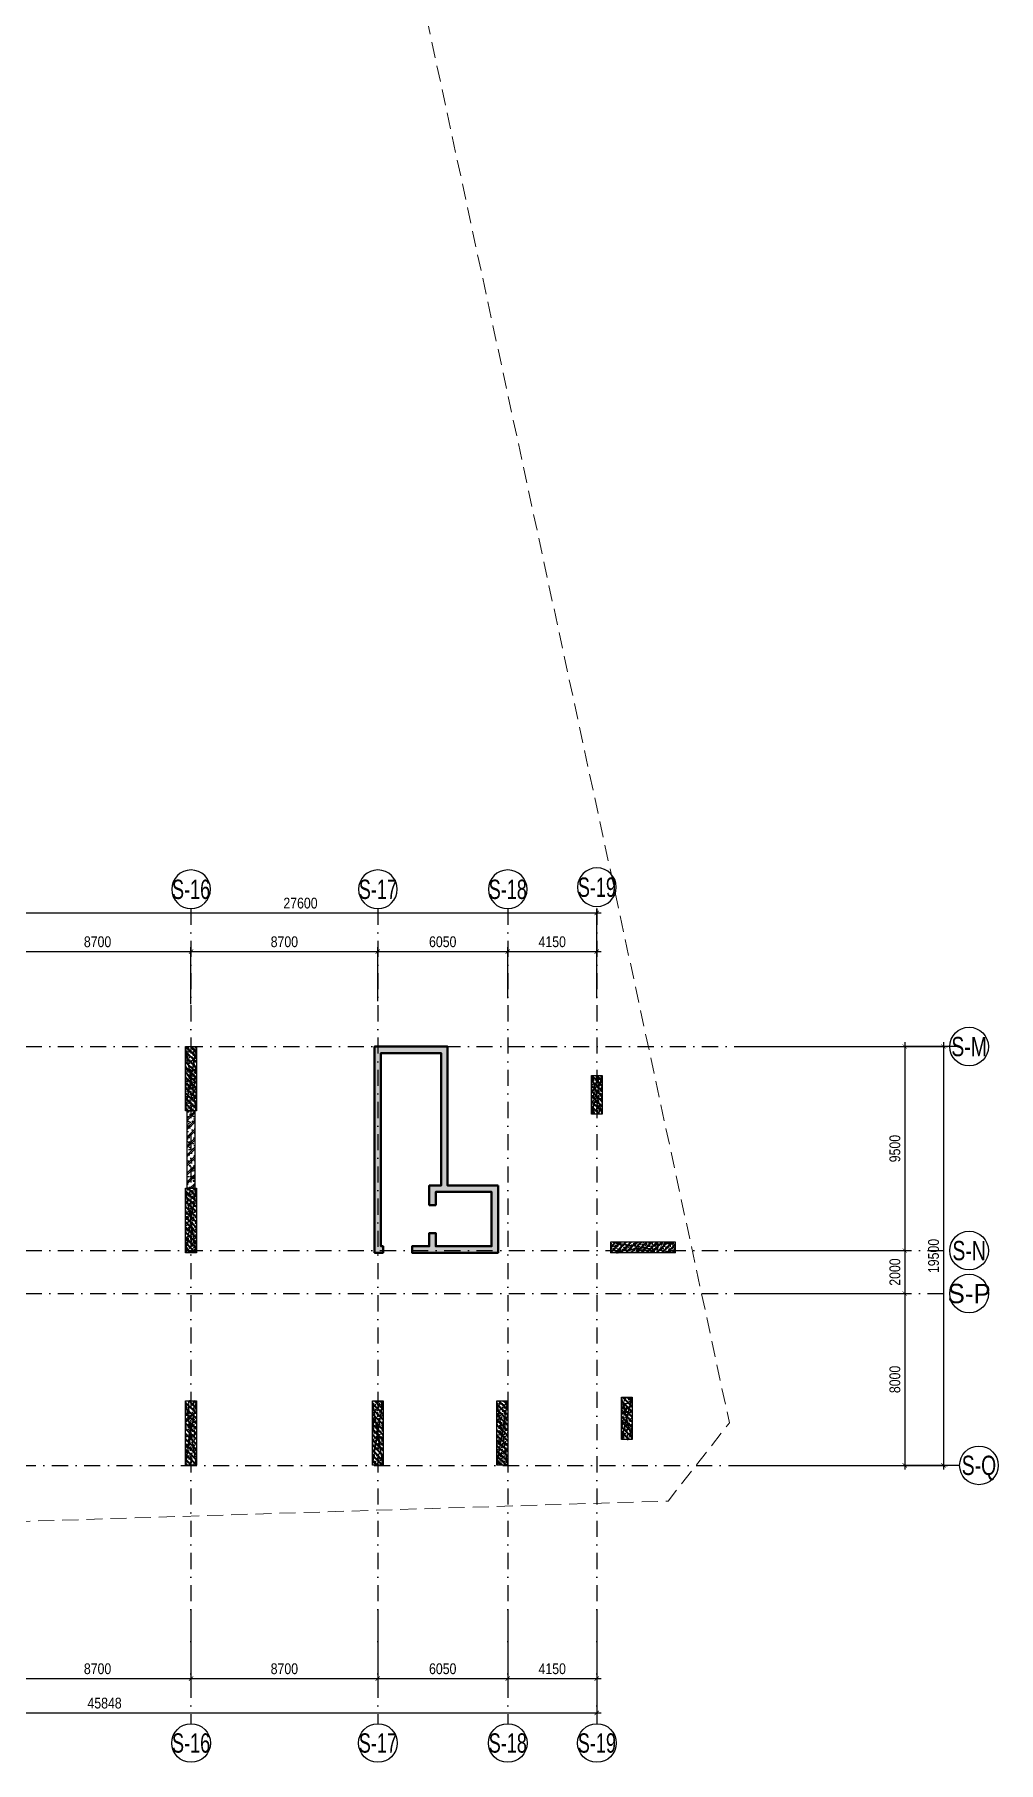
# Model space of a CAD drawing. Header units: millimetres. Extents: x -185400 to 961535, y -14070 to 330824.
# Drawn here: x -32508 to 12385, y -6264 to 74193 of the extents above; entities that cross this region are included whole.
import ezdxf
from ezdxf.enums import TextEntityAlignment as Align

# ---------------------------------------------------------------- set-up
doc = ezdxf.new("R2010")
doc.units = ezdxf.units.MM
doc.header["$LTSCALE"] = 300
doc.header["$MEASUREMENT"] = 0
doc.set_wipeout_variables(frame=1)
doc.linetypes.add('DASHDOT', pattern=[1, 0.5, -0.25, 0, -0.25])
doc.linetypes.add('HIDDEN', pattern=[0.375, 0.25, -0.125])
for name, color, linetype in [('AUDIT_I_220805193045-1', 50, 'Continuous'), ('AUDIT_I_220807103235-17', 50, 'Continuous'), ('KC2-COLUMN', 2, 'Continuous'), ('KC2-HATCH', 252, 'Continuous'), ('KT-Dim', 8, 'Continuous'), ('KT-Kich thuoc', 9, 'Continuous'), ('KT-Luoi truc South Tower', 8, 'DASHDOT'), ('ST_MBDV Cot vach 220805$0$AUDIT_I_220805193045-5', 6, 'Continuous'), ('ST_MBDV Cot vach 220805$0$IDEA - dim', 251, 'Continuous'), ('TNG', 50, 'Continuous')]:
    doc.layers.add(name, color=color, linetype=linetype)
doc.layers.add('KT-Chi gioi XD', color=7, linetype='HIDDEN', true_color=0x0066cc)
doc.layers.add('ST_MBDV Cot vach 220805$0$KT-Net cot vach', color=6, linetype='Continuous', lineweight=50)
doc.styles.add('Arial Narrow', font='ARIALN.TTF')
doc.styles.add('HBA-Text', font='GOTHIC.TTF')
doc.dimstyles.new('ccu12-200', dxfattribs={"dimscale": 200, "dimtxt": 2.5, "dimasz": 1, "dimexe": 1, "dimexo": 2, "dimgap": 1, "dimtad": 1, "dimdec": 0, "dimdsep": 46, "dimtxsty": 'Arial Narrow', "dimblk": 'ARCHTICK', "dimcen": -1, "dimdle": 1, "dimclrd": 256, "dimclre": 256, "dimclrt": 3, "dimadec": 0, "dimazin": 2, "dimtfac": 0.1, "dimtdec": 0, "dimtmove": 0, "dimatfit": 1, "dimldrblk": 'ARCHTICK', "dimfxl": 1, "dimtvp": 0.833333, "dimtolj": 1, "dimtzin": 12, "dimarcsym": 0})

# ---------------------------------------------------------------- blocks, each defined once
blk = doc.blocks.new('_ARCHTICK')
at = {"color": 0, "linetype": 'ByBlock', "const_width": 0.15}
blk.add_lwpolyline([(-0.5, -0.5), (0.5, 0.5)], dxfattribs=at)
blk = doc.blocks.new('*D98')
at = {"layer": 'Defpoints', "color": 0, "transparency": 16777216}
for p in [(-52171, 1204), (-6323, 1204), (-6323, -3959)]:
    blk.add_point(p, dxfattribs=at)
at = {"layer": 'KT-Kich thuoc', "lineweight": -2, "transparency": 16777216}
for p, q in [((-52171, 804), (-52171, -4159)), ((-6323, 804), (-6323, -4159)), ((-52371, -3959), (-6123, -3959))]:
    blk.add_line(p, q, dxfattribs=at)
at = {"layer": 'KT-Kich thuoc', "lineweight": -2, "transparency": 16777216, "xscale": 200, "yscale": 200, "zscale": 200, "rotation": 180}
blk.add_blockref('_ARCHTICK', (-52171, -3959), dxfattribs=at)
at = {"layer": 'KT-Kich thuoc', "lineweight": -2, "transparency": 16777216, "xscale": 200, "yscale": 200, "zscale": 200}
blk.add_blockref('_ARCHTICK', (-6323, -3959), dxfattribs=at)
at = {"layer": 'KT-Kich thuoc', "color": 3, "transparency": 16777216, "insert": (-29247, -3504), "char_height": 500, "attachment_point": 5, "style": 'Arial Narrow'}
blk.add_mtext('\\A1;45848', dxfattribs=at)
blk = doc.blocks.new('*D99')
at = {"layer": 'Defpoints', "color": 0, "transparency": 16777216}
for p in [(-265, 27070), (-265, 7570), (9819, 7570)]:
    blk.add_point(p, dxfattribs=at)
at = {"layer": 'KT-Kich thuoc', "lineweight": -2, "transparency": 16777216}
for p, q in [((135, 27070), (10019, 27070)), ((9819, 27270), (9819, 7370)), ((135, 7570), (10019, 7570))]:
    blk.add_line(p, q, dxfattribs=at)
at = {"layer": 'KT-Kich thuoc', "lineweight": -2, "transparency": 16777216, "xscale": 200, "yscale": 200, "zscale": 200}
for p, rotation in [((9819, 27070), 90), ((9819, 7570), 270)]:
    blk.add_blockref('_ARCHTICK', p, dxfattribs=dict(at, rotation=rotation))
at = {"layer": 'KT-Kich thuoc', "color": 3, "transparency": 16777216, "insert": (9363, 17320), "char_height": 500, "attachment_point": 5, "rotation": 90, "style": 'Arial Narrow'}
blk.add_mtext('\\A1;19500', dxfattribs=at)
blk = doc.blocks.new('*D123')
at = {"layer": 'Defpoints', "color": 0, "transparency": 16777216}
for p in [(-25223, 31492), (-33923, 28684, 0), (-25223, 28649, 0)]:
    blk.add_point(p, dxfattribs=at)
at = {"layer": 'KT-Kich thuoc', "lineweight": -2, "transparency": 16777216}
for p, q in [((-34123, 31492), (-25023, 31492)), ((-33923, 29084), (-33923, 31692)), ((-25223, 29049), (-25223, 31692))]:
    blk.add_line(p, q, dxfattribs=at)
at = {"layer": 'KT-Kich thuoc', "lineweight": -2, "transparency": 16777216, "xscale": 200, "yscale": 200, "zscale": 200, "rotation": 180}
blk.add_blockref('_ARCHTICK', (-33923, 31492), dxfattribs=at)
at = {"layer": 'KT-Kich thuoc', "lineweight": -2, "transparency": 16777216, "xscale": 200, "yscale": 200, "zscale": 200}
blk.add_blockref('_ARCHTICK', (-25223, 31492), dxfattribs=at)
at = {"layer": 'KT-Kich thuoc', "color": 3, "transparency": 16777216, "insert": (-29573, 31947), "char_height": 500, "attachment_point": 5, "style": 'Arial Narrow'}
blk.add_mtext('\\A1;8700', dxfattribs=at)
blk = doc.blocks.new('*D124')
at = {"layer": 'Defpoints', "color": 0, "transparency": 16777216}
for p in [(-16523, 31492), (-25223, 28649, 0), (-16523, 28791, 0)]:
    blk.add_point(p, dxfattribs=at)
at = {"layer": 'KT-Kich thuoc', "lineweight": -2, "transparency": 16777216}
for p, q in [((-25423, 31492), (-16323, 31492)), ((-25223, 29049), (-25223, 31692)), ((-16523, 29191), (-16523, 31692))]:
    blk.add_line(p, q, dxfattribs=at)
at = {"layer": 'KT-Kich thuoc', "lineweight": -2, "transparency": 16777216, "xscale": 200, "yscale": 200, "zscale": 200, "rotation": 180}
blk.add_blockref('_ARCHTICK', (-25223, 31492), dxfattribs=at)
at = {"layer": 'KT-Kich thuoc', "lineweight": -2, "transparency": 16777216, "xscale": 200, "yscale": 200, "zscale": 200}
blk.add_blockref('_ARCHTICK', (-16523, 31492), dxfattribs=at)
at = {"layer": 'KT-Kich thuoc', "color": 3, "transparency": 16777216, "insert": (-20873, 31947), "char_height": 500, "attachment_point": 5, "style": 'Arial Narrow'}
blk.add_mtext('\\A1;8700', dxfattribs=at)
blk = doc.blocks.new('*D125')
at = {"layer": 'Defpoints', "color": 0, "transparency": 16777216}
for p in [(-10473, 31492), (-16523, 28791), (-10473, 28921, 0)]:
    blk.add_point(p, dxfattribs=at)
at = {"layer": 'KT-Kich thuoc', "lineweight": -2, "transparency": 16777216}
for p, q in [((-16723, 31492), (-10273, 31492)), ((-16523, 29191), (-16523, 31692)), ((-10473, 29321), (-10473, 31692))]:
    blk.add_line(p, q, dxfattribs=at)
at = {"layer": 'KT-Kich thuoc', "lineweight": -2, "transparency": 16777216, "xscale": 200, "yscale": 200, "zscale": 200, "rotation": 180}
blk.add_blockref('_ARCHTICK', (-16523, 31492), dxfattribs=at)
at = {"layer": 'KT-Kich thuoc', "lineweight": -2, "transparency": 16777216, "xscale": 200, "yscale": 200, "zscale": 200}
blk.add_blockref('_ARCHTICK', (-10473, 31492), dxfattribs=at)
at = {"layer": 'KT-Kich thuoc', "color": 3, "transparency": 16777216, "insert": (-13498, 31947), "char_height": 500, "attachment_point": 5, "style": 'Arial Narrow'}
blk.add_mtext('\\A1;6050', dxfattribs=at)
blk = doc.blocks.new('*D126')
at = {"layer": 'Defpoints', "color": 0, "transparency": 16777216}
for p in [(-6323, 31492), (-6323, 29040), (-10473, 28921, 0)]:
    blk.add_point(p, dxfattribs=at)
at = {"layer": 'KT-Kich thuoc', "lineweight": -2, "transparency": 16777216}
for p, q in [((-10673, 31492), (-6123, 31492)), ((-10473, 29321), (-10473, 31692)), ((-6323, 29440), (-6323, 31692))]:
    blk.add_line(p, q, dxfattribs=at)
at = {"layer": 'KT-Kich thuoc', "lineweight": -2, "transparency": 16777216, "xscale": 200, "yscale": 200, "zscale": 200, "rotation": 180}
blk.add_blockref('_ARCHTICK', (-10473, 31492), dxfattribs=at)
at = {"layer": 'KT-Kich thuoc', "lineweight": -2, "transparency": 16777216, "xscale": 200, "yscale": 200, "zscale": 200}
blk.add_blockref('_ARCHTICK', (-6323, 31492), dxfattribs=at)
at = {"layer": 'KT-Kich thuoc', "color": 3, "transparency": 16777216, "insert": (-8398, 31947), "char_height": 500, "attachment_point": 5, "style": 'Arial Narrow'}
blk.add_mtext('\\A1;4150', dxfattribs=at)
blk = doc.blocks.new('*D127')
at = {"layer": 'Defpoints', "color": 0, "transparency": 16777216}
for p in [(-6323, 33292), (-33923, 28921), (-6323, 28921)]:
    blk.add_point(p, dxfattribs=at)
at = {"layer": 'KT-Kich thuoc', "lineweight": -2, "transparency": 16777216}
for p, q in [((-34123, 33292), (-6123, 33292)), ((-33923, 29321), (-33923, 33492)), ((-6323, 29321), (-6323, 33492))]:
    blk.add_line(p, q, dxfattribs=at)
at = {"layer": 'KT-Kich thuoc', "lineweight": -2, "transparency": 16777216, "xscale": 200, "yscale": 200, "zscale": 200, "rotation": 180}
blk.add_blockref('_ARCHTICK', (-33923, 33292), dxfattribs=at)
at = {"layer": 'KT-Kich thuoc', "lineweight": -2, "transparency": 16777216, "xscale": 200, "yscale": 200, "zscale": 200}
blk.add_blockref('_ARCHTICK', (-6323, 33292), dxfattribs=at)
at = {"layer": 'KT-Kich thuoc', "color": 3, "transparency": 16777216, "insert": (-20123, 33747), "char_height": 500, "attachment_point": 5, "style": 'Arial Narrow'}
blk.add_mtext('\\A1;27600', dxfattribs=at)
blk = doc.blocks.new('*D130')
at = {"layer": 'Defpoints', "color": 0, "transparency": 16777216}
for p in [(-33923, 1204), (-25223, 1204), (-25223, -2359)]:
    blk.add_point(p, dxfattribs=at)
at = {"layer": 'KT-Kich thuoc', "lineweight": -2, "transparency": 16777216}
for p, q in [((-33923, 804), (-33923, -2559)), ((-25223, 804), (-25223, -2559)), ((-34123, -2359), (-25023, -2359))]:
    blk.add_line(p, q, dxfattribs=at)
at = {"layer": 'KT-Kich thuoc', "lineweight": -2, "transparency": 16777216, "xscale": 200, "yscale": 200, "zscale": 200, "rotation": 180}
blk.add_blockref('_ARCHTICK', (-33923, -2359), dxfattribs=at)
at = {"layer": 'KT-Kich thuoc', "lineweight": -2, "transparency": 16777216, "xscale": 200, "yscale": 200, "zscale": 200}
blk.add_blockref('_ARCHTICK', (-25223, -2359), dxfattribs=at)
at = {"layer": 'KT-Kich thuoc', "color": 3, "transparency": 16777216, "insert": (-29573, -1904), "char_height": 500, "attachment_point": 5, "style": 'Arial Narrow'}
blk.add_mtext('\\A1;8700', dxfattribs=at)
blk = doc.blocks.new('*D131')
at = {"layer": 'Defpoints', "color": 0, "transparency": 16777216}
for p in [(-25223, 1204), (-16523, 1204), (-16523, -2359)]:
    blk.add_point(p, dxfattribs=at)
at = {"layer": 'KT-Kich thuoc', "lineweight": -2, "transparency": 16777216}
for p, q in [((-25223, 804), (-25223, -2559)), ((-16523, 804), (-16523, -2559)), ((-25423, -2359), (-16323, -2359))]:
    blk.add_line(p, q, dxfattribs=at)
at = {"layer": 'KT-Kich thuoc', "lineweight": -2, "transparency": 16777216, "xscale": 200, "yscale": 200, "zscale": 200, "rotation": 180}
blk.add_blockref('_ARCHTICK', (-25223, -2359), dxfattribs=at)
at = {"layer": 'KT-Kich thuoc', "lineweight": -2, "transparency": 16777216, "xscale": 200, "yscale": 200, "zscale": 200}
blk.add_blockref('_ARCHTICK', (-16523, -2359), dxfattribs=at)
at = {"layer": 'KT-Kich thuoc', "color": 3, "transparency": 16777216, "insert": (-20873, -1904), "char_height": 500, "attachment_point": 5, "style": 'Arial Narrow'}
blk.add_mtext('\\A1;8700', dxfattribs=at)
blk = doc.blocks.new('*D132')
at = {"layer": 'Defpoints', "color": 0, "transparency": 16777216}
for p in [(-16523, 1204), (-10473, 1204), (-10473, -2359)]:
    blk.add_point(p, dxfattribs=at)
at = {"layer": 'KT-Kich thuoc', "lineweight": -2, "transparency": 16777216}
for p, q in [((-16523, 804), (-16523, -2559)), ((-10473, 804), (-10473, -2559)), ((-16723, -2359), (-10273, -2359))]:
    blk.add_line(p, q, dxfattribs=at)
at = {"layer": 'KT-Kich thuoc', "lineweight": -2, "transparency": 16777216, "xscale": 200, "yscale": 200, "zscale": 200, "rotation": 180}
blk.add_blockref('_ARCHTICK', (-16523, -2359), dxfattribs=at)
at = {"layer": 'KT-Kich thuoc', "lineweight": -2, "transparency": 16777216, "xscale": 200, "yscale": 200, "zscale": 200}
blk.add_blockref('_ARCHTICK', (-10473, -2359), dxfattribs=at)
at = {"layer": 'KT-Kich thuoc', "color": 3, "transparency": 16777216, "insert": (-13498, -1904), "char_height": 500, "attachment_point": 5, "style": 'Arial Narrow'}
blk.add_mtext('\\A1;6050', dxfattribs=at)
blk = doc.blocks.new('*D133')
at = {"layer": 'Defpoints', "color": 0, "transparency": 16777216}
for p in [(-10473, 1204), (-6323, 1204), (-6323, -2359)]:
    blk.add_point(p, dxfattribs=at)
at = {"layer": 'KT-Kich thuoc', "lineweight": -2, "transparency": 16777216}
for p, q in [((-10473, 804), (-10473, -2559)), ((-6323, 804), (-6323, -2559)), ((-10673, -2359), (-6123, -2359))]:
    blk.add_line(p, q, dxfattribs=at)
at = {"layer": 'KT-Kich thuoc', "lineweight": -2, "transparency": 16777216, "xscale": 200, "yscale": 200, "zscale": 200, "rotation": 180}
blk.add_blockref('_ARCHTICK', (-10473, -2359), dxfattribs=at)
at = {"layer": 'KT-Kich thuoc', "lineweight": -2, "transparency": 16777216, "xscale": 200, "yscale": 200, "zscale": 200}
blk.add_blockref('_ARCHTICK', (-6323, -2359), dxfattribs=at)
at = {"layer": 'KT-Kich thuoc', "color": 3, "transparency": 16777216, "insert": (-8398, -1904), "char_height": 500, "attachment_point": 5, "style": 'Arial Narrow'}
blk.add_mtext('\\A1;4150', dxfattribs=at)
blk = doc.blocks.new('*D107')
at = {"layer": 'Defpoints', "color": 0, "transparency": 16777216}
for p in [(-265, 15570), (-265, 7570), (8019, 7570)]:
    blk.add_point(p, dxfattribs=at)
at = {"layer": 'KT-Kich thuoc', "lineweight": -2, "transparency": 16777216}
for p, q in [((135, 15570), (8219, 15570)), ((8019, 15770), (8019, 7370)), ((135, 7570), (8219, 7570))]:
    blk.add_line(p, q, dxfattribs=at)
at = {"layer": 'KT-Kich thuoc', "lineweight": -2, "transparency": 16777216, "xscale": 200, "yscale": 200, "zscale": 200}
for p, rotation in [((8019, 15570), 90), ((8019, 7570), 270)]:
    blk.add_blockref('_ARCHTICK', p, dxfattribs=dict(at, rotation=rotation))
at = {"layer": 'KT-Kich thuoc', "color": 3, "transparency": 16777216, "insert": (7563, 11570), "char_height": 500, "attachment_point": 5, "rotation": 90, "style": 'Arial Narrow'}
blk.add_mtext('\\A1;8000', dxfattribs=at)
blk = doc.blocks.new('GRID-SYM-flat-83')
at = {"layer": 'AUDIT_I_220805193045-1'}
blk.add_ellipse((0, 0, 0), major_axis=(-900, 5), ratio=1, dxfattribs=at)
at = {"layer": 'AUDIT_I_220805193045-1', "style": 'HBA-Text'}
blk.add_attdef('GRID', text='', height=900, rotation=359.63025, dxfattribs=at).set_placement((0, 0, 0), align=Align.MIDDLE_CENTER)
blk = doc.blocks.new('GRID-SYM-flat-84')
at = {"layer": 'AUDIT_I_220805193045-1'}
blk.add_ellipse((0, 0, 0), major_axis=(-900, 5), ratio=1, dxfattribs=at)
at = {"layer": 'AUDIT_I_220805193045-1', "style": 'HBA-Text'}
blk.add_attdef('GRID', text='', height=900, rotation=359.63025, dxfattribs=at).set_placement((0, 0, 0), align=Align.MIDDLE_CENTER)
blk = doc.blocks.new('GRID-SYM-flat-85')
at = {"layer": 'AUDIT_I_220805193045-1'}
blk.add_ellipse((0, 0, 0), major_axis=(-900, 5), ratio=1, dxfattribs=at)
at = {"layer": 'AUDIT_I_220805193045-1', "style": 'HBA-Text'}
blk.add_attdef('GRID', text='', height=900, rotation=359.63025, dxfattribs=at).set_placement((0, 0, 0), align=Align.MIDDLE_CENTER)
blk = doc.blocks.new('GRID-SYM-flat-86')
at = {"layer": 'AUDIT_I_220805193045-1'}
blk.add_ellipse((0, 0, 0), major_axis=(-900, 5), ratio=1, dxfattribs=at)
at = {"layer": 'AUDIT_I_220805193045-1', "style": 'HBA-Text'}
blk.add_attdef('GRID', text='', height=900, rotation=359.63025, dxfattribs=at).set_placement((0, 0, 0), align=Align.MIDDLE_CENTER)
blk = doc.blocks.new('GRID-SYM-flat-73')
at = {"layer": 'AUDIT_I_220805193045-1'}
blk.add_circle((0, 0, 0), 900, dxfattribs=at)
at = {"layer": 'AUDIT_I_220805193045-1', "style": 'HBA-Text'}
blk.add_attdef('GRID', text='', height=900, rotation=359.63025, dxfattribs=at).set_placement((0, 0, 0), align=Align.MIDDLE_CENTER)
blk = doc.blocks.new('*D108')
at = {"layer": 'Defpoints', "color": 0, "transparency": 16777216}
for p in [(-265, 27070), (-265, 17570), (8019, 17570)]:
    blk.add_point(p, dxfattribs=at)
at = {"layer": 'KT-Kich thuoc', "lineweight": -2, "transparency": 16777216}
for p, q in [((135, 27070), (8219, 27070)), ((8019, 27270), (8019, 17370)), ((135, 17570), (8219, 17570))]:
    blk.add_line(p, q, dxfattribs=at)
at = {"layer": 'KT-Kich thuoc', "lineweight": -2, "transparency": 16777216, "xscale": 200, "yscale": 200, "zscale": 200}
for p, rotation in [((8019, 27070), 90), ((8019, 17570), 270)]:
    blk.add_blockref('_ARCHTICK', p, dxfattribs=dict(at, rotation=rotation))
at = {"layer": 'KT-Kich thuoc', "color": 3, "transparency": 16777216, "insert": (7563, 22320), "char_height": 500, "attachment_point": 5, "rotation": 90, "style": 'Arial Narrow'}
blk.add_mtext('\\A1;9500', dxfattribs=at)
blk = doc.blocks.new('*D109')
at = {"layer": 'Defpoints', "color": 0, "transparency": 16777216}
for p in [(-265, 17570), (-265, 15570), (8019, 15570)]:
    blk.add_point(p, dxfattribs=at)
at = {"layer": 'KT-Kich thuoc', "lineweight": -2, "transparency": 16777216}
for p, q in [((8019, 17770), (8019, 15370)), ((135, 17570), (8219, 17570)), ((135, 15570), (8219, 15570))]:
    blk.add_line(p, q, dxfattribs=at)
at = {"layer": 'KT-Kich thuoc', "lineweight": -2, "transparency": 16777216, "xscale": 200, "yscale": 200, "zscale": 200}
for p, rotation in [((8019, 17570), 90), ((8019, 15570), 270)]:
    blk.add_blockref('_ARCHTICK', p, dxfattribs=dict(at, rotation=rotation))
at = {"layer": 'KT-Kich thuoc', "color": 3, "transparency": 16777216, "insert": (7563, 16570), "char_height": 500, "attachment_point": 5, "rotation": 90, "style": 'Arial Narrow'}
blk.add_mtext('\\A1;2000', dxfattribs=at)
blk = doc.blocks.new('*U46')
h = blk.add_hatch()
h.set_pattern_fill('VATLIEU04', color=250, scale=40, style=0, pattern_type=2)
h.set_pattern_definition([(50, (-450, 3050), (286.904, -25.101), [30, -330]), (355, (-450, 3050), (-55.5, 300.877), [24, -264]), (100.451, (-426.1, 3047.9), (231.404, 275.776), [25.496, -280.457]), (46.184, (-450, 3130), (426.896, -66.208), [45, -495]), (96.636, (-414.43, 3124.5), (373.865, 389.647), [38.244, -420.685]), (351.184, (-450, 3130), (373.865, 389.65), [36, -396]), (21, (-410, 3110), (238.763, -161.048), [30, -330]), (326, (-410, 3110), (97.326, 290.06), [24, -264]), (71.451, (-390.1, 3096.58), (336.09, 129.012), [25.496, -280.457]), (37.5, (-450, 3050), (4.864, 133.1575), [0, -260.8, 0, -268, 0, -265]), (7.5, (-450, 3050), (105.228, 157.7647), [0, -152.8, 0, -254.8, 0, -101]), (327.5, (-539.2, 3050), (213.529, -9.022), [0, -100, 0, -312, 0, -414]), (317.5, (-579.2, 3050), (233.274, 40.042), [0, -130, 0, -207.2, 0, -294]), (45, (-450, 3050), (-120.208, 120.208), []), (45, (-450, 3099), (-120.208, 120.208), [])])
h.paths.add_polyline_path([(-475, -475), (25, -475), (25, 2525), (-475, 2525)])
at = {"color": 6, "ltscale": 0.25}
blk.add_lwpolyline([(-475, -475), (25, -475), (25, 2525), (-475, 2525)], close=True, dxfattribs=at)
at = {"layer": 'Defpoints', "linetype": 'ByBlock', "ltscale": 30}
for p, q in [((25, -475), (-475, 2525)), ((-475, -475), (25, 2525))]:
    blk.add_line(p, q, dxfattribs=at)
blk = doc.blocks.new('*U52')
h = blk.add_hatch()
h.set_pattern_fill('VATLIEU04', color=250, scale=40, style=0, pattern_type=2)
h.set_pattern_definition([(50, (-450, 1850), (286.904, -25.1), [30, -330]), (355, (-450, 1850), (-55.5, 300.877), [24, -264]), (100.451, (-426.1, 1847.9), (231.404, 275.776), [25.496, -280.457]), (46.184, (-450, 1930), (426.896, -66.21), [45, -495]), (96.636, (-414.43, 1924.5), (373.865, 389.65), [38.244, -420.685]), (351.184, (-450, 1930), (373.865, 389.65), [36, -396]), (21, (-410, 1910), (238.763, -161.048), [30, -330]), (326, (-410, 1910), (97.326, 290.06), [24, -264]), (71.451, (-390.1, 1896.58), (336.09, 129.012), [25.496, -280.457]), (37.5, (-450, 1850), (4.864, 133.1575), [0, -260.8, 0, -268, 0, -265]), (7.5, (-450, 1850), (105.228, 157.765), [0, -152.8, 0, -254.8, 0, -101]), (327.5, (-539.2, 1850), (213.529, -9.022), [0, -100, 0, -312, 0, -414]), (317.5, (-579.2, 1850), (233.274, 40.042), [0, -130, 0, -207.2, 0, -294]), (45, (-450, 1850), (-120.208, 120.208), []), (45, (-450, 1899), (-120.208, 120.208), [])])
h.paths.add_polyline_path([(-475, -475), (25, -475), (25, 1325), (-475, 1325)])
at = {"color": 6, "ltscale": 0.25}
blk.add_lwpolyline([(-475, -475), (25, -475), (25, 1325), (-475, 1325)], close=True, dxfattribs=at)
at = {"layer": 'Defpoints', "linetype": 'ByBlock', "ltscale": 30}
for p, q in [((25, -475), (-475, 1325)), ((-475, -475), (25, 1325))]:
    blk.add_line(p, q, dxfattribs=at)
blk = doc.blocks.new('*U49')
h = blk.add_hatch()
h.set_pattern_fill('VATLIEU04', color=250, scale=40, style=0, pattern_type=2)
h.set_pattern_definition([(50, (-450, 2030), (286.904, -25.1), [30, -330]), (355, (-450, 2030), (-55.5, 300.877), [24, -264]), (100.451, (-426.1, 2027.9), (231.404, 275.776), [25.496, -280.457]), (46.184, (-450, 2110), (426.896, -66.208), [45, -495]), (96.636, (-414.43, 2104.5), (373.865, 389.65), [38.244, -420.685]), (351.184, (-450, 2110), (373.865, 389.65), [36, -396]), (21, (-410, 2090), (238.763, -161.048), [30, -330]), (326, (-410, 2090), (97.326, 290.06), [24, -264]), (71.451, (-390.1, 2076.58), (336.09, 129.012), [25.496, -280.457]), (37.5, (-450, 2030), (4.864, 133.1575), [0, -260.8, 0, -268, 0, -265]), (7.5, (-450, 2030), (105.228, 157.765), [0, -152.8, 0, -254.8, 0, -101]), (327.5, (-539.2, 2030), (213.529, -9.022), [0, -100, 0, -312, 0, -414]), (317.5, (-579.2, 2030), (233.274, 40.042), [0, -130, 0, -207.2, 0, -294]), (45, (-450, 2030), (-120.208, 120.208), []), (45, (-450, 2079), (-120.208, 120.208), [])])
h.paths.add_polyline_path([(-475, -475), (25, -475), (25, 1505), (-475, 1505)])
at = {"color": 6, "ltscale": 0.25}
blk.add_lwpolyline([(-475, -475), (25, -475), (25, 1505), (-475, 1505)], close=True, dxfattribs=at)
at = {"layer": 'Defpoints', "linetype": 'ByBlock', "ltscale": 30}
for p, q in [((25, -475), (-475, 1505)), ((-475, -475), (25, 1505))]:
    blk.add_line(p, q, dxfattribs=at)
blk = doc.blocks.new('A$C4CF74F6B')
at = {"layer": 'KC2-HATCH'}
h = blk.add_hatch(dxfattribs=at)
h.set_pattern_fill('BT-01', color=256, scale=70, pattern_type=2)
h.set_pattern_definition([(50, (-135879.34, 184515.92), (502.0821, -43.9265), [52.5, -577.5]), (355, (-135879.34, 184515.9), (-97.1259, 526.5345), [42, -462]), (100.4514, (-135837.5, 184512.26), (404.9566, 482.6077), [44.6181, -490.7995]), (46.1842, (-135879.34, 184655.9), (747.0687, -115.8633), [78.75, -866.25]), (96.6356, (-135817.1, 184646.3), (654.264, 681.8825), [66.9272, -736.199]), (351.1842, (-135879.3, 184655.9), (654.2634, 681.883), [63, -693]), (21, (-135809.34, 184620.92), (417.8349, -281.8332), [52.5, -577.5]), (326, (-135809.34, 184620.9), (170.3207, 507.605), [42, -462]), (71.4514, (-135774.5, 184597.44), (588.1558, 225.7713), [44.6181, -490.7995]), (37.5, (-135879.34, 184515.92), (8.5119, 233.0257), [0, -456.4, 0, -469, 0, -463.75]), (7.5, (-135879.34, 184515.92), (184.14868, 276.0882), [0, -267.4, 0, -445.9, 0, -176.75]), (327.5, (-136035.44, 184515.92), (373.6757, -15.78841), [0, -175, 0, -546, 0, -724.5]), (317.5, (-136105.44, 184515.92), (408.2303, 70.0735), [0, -227.5, 0, -362.6, 0, -514.5]), (45, (-135879.34, 184515.92), (-210.36427, 210.36427), []), (45, (-135879.34, 184601.67), (-210.36427, 210.36427), [])])
h.paths.add_polyline_path([(-19075, 16500), (-18725, 16500), (-18725, 12900), (-19075, 12900)])
at = {"layer": 'KC2-COLUMN', "elevation": 0}
blk.add_lwpolyline([(-19075, 16500), (-18725, 16500), (-18725, 12900), (-19075, 12900)], close=True, dxfattribs=at)
blk = doc.blocks.new('Asix South Tower')
at = {"layer": 'KT-Kich thuoc'}
for p, q in [((10576.4, 27070.4), (8018.8, 27070.4)), ((10576.4, 7570.4), (8018.8, 7570.4))]:
    blk.add_line(p, q, dxfattribs=at)
at = {"layer": 'KT-Luoi truc South Tower', "ltscale": 5}
for p, q in [((-25223, 33491.9), (-25223, -4459.1)), ((-16523, 33491.9), (-16523, -4459.1)), ((-10473, 33491.9), (-10473, -4459.1)), ((-6323, 33491.9), (-6323, -4459.1)), ((-49426.2, 27070.4), (10118.8, 27070.4)), ((-49426.2, 17570.4), (10118.8, 17570.4)), ((-49426.2, 15570.4), (10118.8, 15570.4)), ((-52698.1, 7570.4), (10118.8, 7570.4))]:
    blk.add_line(p, q, dxfattribs=at)
at = {"layer": 'KT-Dim'}
ref = blk.add_blockref('GRID-SYM-flat-73', (-25217.9, 34391.9, 0), dxfattribs=dict(at, xscale=-1, rotation=179.6748020054017))
ref.add_attrib('GRID', 'S-16', dxfattribs={"layer": 'AUDIT_I_220807103235-17', "height": 900, "style": 'HBA-Text', "width": 0.7}).set_placement((-25217.9, 34391.9, 0), align=Align.MIDDLE_CENTER)
ref = blk.add_blockref('GRID-SYM-flat-73', (-16517.9, 34391.9, 0), dxfattribs=dict(at, xscale=-1, rotation=179.6748020054017))
ref.add_attrib('GRID', 'S-17', dxfattribs={"layer": 'AUDIT_I_220807103235-17', "height": 900, "style": 'HBA-Text', "width": 0.7}).set_placement((-16517.9, 34391.9, 0), align=Align.MIDDLE_CENTER)
ref = blk.add_blockref('GRID-SYM-flat-73', (-10467.9, 34391.9, 0), dxfattribs=dict(at, xscale=-1, rotation=179.6748020054017))
ref.add_attrib('GRID', 'S-18', dxfattribs={"layer": 'AUDIT_I_220807103235-17', "height": 900, "style": 'HBA-Text', "width": 0.7}).set_placement((-10467.9, 34391.9, 0), align=Align.MIDDLE_CENTER)
ref = blk.add_blockref('GRID-SYM-flat-73', (-6317.9, 34491.9, 0), dxfattribs=dict(at, xscale=-1, rotation=179.6748020054017))
ref.add_attrib('GRID', 'S-19', dxfattribs={"layer": 'AUDIT_I_220807103235-17', "height": 900, "style": 'HBA-Text', "width": 0.7}).set_placement((-6317.9, 34491.9, 0), align=Align.MIDDLE_CENTER)
ref = blk.add_blockref('GRID-SYM-flat-83', (11018.8, 27070, 0), dxfattribs=dict(at, rotation=0.325197994598278))
ref.add_attrib('GRID', 'S-M', dxfattribs={"layer": 'AUDIT_I_220807103235-17', "height": 900, "style": 'HBA-Text', "width": 0.75}).set_placement((11018.8, 27070, 0), align=Align.MIDDLE_CENTER)
ref = blk.add_blockref('GRID-SYM-flat-84', (11018.8, 17570.1, 0), dxfattribs=dict(at, rotation=0.325197994598278))
ref.add_attrib('GRID', 'S-N', dxfattribs={"layer": 'AUDIT_I_220807103235-17', "height": 900, "style": 'HBA-Text', "width": 0.75}).set_placement((11018.8, 17570.1, 0), align=Align.MIDDLE_CENTER)
ref = blk.add_blockref('GRID-SYM-flat-85', (11018.8, 15570.1, 0), dxfattribs=dict(at, rotation=0.325197994598278))
ref.add_attrib('GRID', 'S-P', dxfattribs={"layer": 'AUDIT_I_220807103235-17', "height": 900, "rotation": 359.955449, "style": 'HBA-Text'}).set_placement((11018.8, 15570.1, 0), align=Align.MIDDLE_CENTER)
ref = blk.add_blockref('GRID-SYM-flat-86', (11476.4, 7570.1, 0), dxfattribs=dict(at, rotation=0.325197994598278))
ref.add_attrib('GRID', 'S-Q', dxfattribs={"layer": 'AUDIT_I_220807103235-17', "height": 900, "style": 'HBA-Text', "width": 0.75}).set_placement((11476.4, 7570.1, 0), align=Align.MIDDLE_CENTER)
ref = blk.add_blockref('GRID-SYM-flat-73', (-25217.9, -5359.1, 0), dxfattribs=dict(at, rotation=0.325197994598278))
ref.add_attrib('GRID', 'S-16', dxfattribs={"layer": 'AUDIT_I_220807103235-17', "height": 900, "style": 'HBA-Text', "width": 0.7}).set_placement((-25217.9, -5359.1, 0), align=Align.MIDDLE_CENTER)
ref = blk.add_blockref('GRID-SYM-flat-73', (-16517.9, -5359.1, 0), dxfattribs=dict(at, rotation=0.325197994598278))
ref.add_attrib('GRID', 'S-17', dxfattribs={"layer": 'AUDIT_I_220807103235-17', "height": 900, "style": 'HBA-Text', "width": 0.7}).set_placement((-16517.9, -5359.1, 0), align=Align.MIDDLE_CENTER)
ref = blk.add_blockref('GRID-SYM-flat-73', (-10467.9, -5359.1, 0), dxfattribs=dict(at, rotation=0.325197994598278))
ref.add_attrib('GRID', 'S-18', dxfattribs={"layer": 'AUDIT_I_220807103235-17', "height": 900, "style": 'HBA-Text', "width": 0.7}).set_placement((-10467.9, -5359.1, 0), align=Align.MIDDLE_CENTER)
ref = blk.add_blockref('GRID-SYM-flat-73', (-6317.9, -5359.1, 0), dxfattribs=dict(at, rotation=0.325197994598278))
ref.add_attrib('GRID', 'S-19', dxfattribs={"layer": 'AUDIT_I_220807103235-17', "height": 900, "style": 'HBA-Text', "width": 0.7}).set_placement((-6317.9, -5359.1, 0), align=Align.MIDDLE_CENTER)
at = {"layer": 'KT-Kich thuoc'}
for base, p1, p2, picture, middle in [((-6323, 33291.9), (-33923, 28921.3), (-6323, 28921.3), '*D127', (-20123, 33747.2)), ((-25223, 31491.9), (-33923, 28684.3, 0), (-25223, 28648.7, 0), '*D123', (-29573, 31947.2)), ((-16523, 31491.9), (-25223, 28648.7, 0), (-16523, 28791, 0), '*D124', (-20873, 31947.2)), ((-10473, 31491.9), (-16523, 28791), (-10473, 28921.3, 0), '*D125', (-13498, 31947.2)), ((-6323, 31491.9), (-10473, 28921.3, 0), (-6323, 29040.1), '*D126', (-8398, 31947.2)), ((-6323, -3959.1), (-52170.8, 1204.1), (-6323, 1204.1), '*D98', (-29246.9, -3503.8)), ((-25223, -2359.1), (-33923, 1204.1), (-25223, 1204.1), '*D130', (-29573, -1903.8)), ((-16523, -2359.1), (-25223, 1204.1), (-16523, 1204.1), '*D131', (-20873, -1903.8)), ((-10473, -2359.1), (-16523, 1204.1), (-10473, 1204.1), '*D132', (-13498, -1903.8)), ((-6323, -2359.1), (-10473, 1204.1), (-6323, 1204.1), '*D133', (-8398, -1903.8))]:
    dim = blk.add_linear_dim(base=base, p1=p1, p2=p2, dimstyle='ccu12-200', dxfattribs=at)
    dim.commit()
    dim.dimension.update_dxf_attribs({"geometry": picture, "text_midpoint": middle})
for base, p1, p2, picture, middle in [((9818.8, 7570.4), (-265.4, 27070.4), (-265.4, 7570.4), '*D99', (9363.5, 17320.4)), ((8018.8, 17570.4), (-265.4, 27070.4), (-265.4, 17570.4), '*D108', (7563.5, 22320.4)), ((8018.8, 15570.4), (-265.4, 17570.4), (-265.4, 15570.4), '*D109', (7563.5, 16570.4)), ((8018.8, 7570.4), (-265.4, 15570.4), (-265.4, 7570.4), '*D107', (7563.5, 11570.4))]:
    dim = blk.add_linear_dim(base=base, p1=p1, p2=p2, angle=90, dimstyle='ccu12-200', dxfattribs=at)
    dim.commit()
    dim.dimension.update_dxf_attribs({"geometry": picture, "text_midpoint": middle})

msp = doc.modelspace()

# ---------------------------------------------------------------- hatches: boundary and pattern name
at = {"layer": 'ST_MBDV Cot vach 220805$0$KT-Net cot vach'}
h = msp.add_hatch(dxfattribs=at)
h.set_pattern_fill('1BETONG2-BOP', color=250, scale=30, style=0, pattern_type=2)
h.set_pattern_definition([(50, (72916.81, 13061.34), (215.17805, -18.82564), [22.5, -247.5]), (355, (72916.81, 13061.34), (-41.6254, 225.65764), [18, -198]), (100.4514, (72934.74, 13059.78), (173.5528, 206.83186), [19.12206, -210.34263]), (46.1842, (72916.8, 13121.34), (320.1723, -49.6557), [33.75, -371.25]), (96.6356, (72943.5, 13117.2), (280.3988, 292.2354), [28.6831, -315.5139]), (351.1842, (72916.8, 13121.34), (280.3986, 292.2356), [27, -297]), (21, (72946.81, 13106.34), (179.0721, -120.78567), [22.5, -247.5]), (226, (72946.81, 13106.34), (201.56464, -109.66194), [18, -198]), (71.4514, (72961.74, 13096.28), (252.0668, 96.75915), [19.12206, -210.34263]), (67.5, (72916.81, 13061.344), (-46.774855, 88.31234), [0, -195.6, 0, -201, 0, -198.75]), (4.5, (72916.81, 13061.34), (85.00528, 114.03096), [0, -114.6, 0, -191.1, 0, -75.75]), (327.5, (72849.91, 13061.344), (160.14673, -6.76646), [0, -75, 0, -234, 0, -310.5]), (317.5, (72819.91, 13061.34), (174.95585, 30.0315), [0, -97.5, 0, -155.4, 0, -220.5]), (315, (72916.81, 13061.34), (90.15611, 90.15611), []), (315, (72916.81, 13098.1), (90.15611, 90.15611), [])])
h.paths.add_polyline_path([(-10923, 20600), (-10923, 17470), (-14923, 17470), (-14923, 17770), (-14123, 17770), (-14123, 18385), (-13823, 18385), (-13823, 17770), (-11223, 17770), (-11223, 20300), (-13823, 20300), (-13823, 19685), (-14123, 19685), (-14123, 20600), (-13573, 20600), (-13573, 26770), (-16373, 26770), (-16373, 17770), (-16273, 17770), (-16273, 17470), (-16673, 17470), (-16673, 27070), (-13273, 27070), (-13273, 20600)])

# ---------------------------------------------------------------- linework, layer by layer
at = {"layer": 'ST_MBDV Cot vach 220805$0$IDEA - dim', "elevation": 0}
msp.add_lwpolyline([(-5173, 10751), (-4673, 10751), (-4673, 8771), (-5173, 8771)], close=True, dxfattribs=at)
at = {"layer": 'ST_MBDV Cot vach 220805$0$KT-Net cot vach'}
for p, q in [((-16273, 17470), (-16273, 17770)), ((-14923, 17770), (-14123, 17770)), ((-14923, 17470), (-14923, 17770)), ((-14123, 18385), (-14123, 17770)), ((-13823, 18385), (-13823, 17770)), ((-14923, 17470), (-10923, 17470))]:
    msp.add_line(p, q, dxfattribs=at)
at = {"layer": 'ST_MBDV Cot vach 220805$0$KT-Net cot vach', "elevation": 0}
msp.add_lwpolyline([(-10923, 20600), (-10923, 17470), (-14923, 17470), (-14923, 17770), (-14123, 17770), (-14123, 18385), (-13823, 18385), (-13823, 17770), (-11223, 17770), (-11223, 20300), (-13823, 20300), (-13823, 19685), (-14123, 19685), (-14123, 20600), (-13573, 20600), (-13573, 26770), (-16373, 26770), (-16373, 17770), (-16273, 17770), (-16273, 17470), (-16673, 17470), (-16673, 27070), (-13273, 27070), (-13273, 20600), (-10923, 20600)], dxfattribs=at)
at = {"layer": 'TNG', "elevation": 0}
msp.add_lwpolyline([(-16373, 20470), (-16373, 20470), (-16373, 25170)], dxfattribs=at)

# ---------------------------------------------------------------- block references
at = {"layer": 'ST_MBDV Cot vach 220805$0$AUDIT_I_220805193045-5', "linetype": 'ByBlock', "xscale": -1}
msp.add_blockref('*U52', (-6548, 24396, 0), dxfattribs=at)
for name, p, rotation in [('*U46', (-5198, 17946, 0), 270), ('*U46', (-25448, 8046, 0), 359.9999999999985), ('*U46', (-16748, 8046, 0), 359.9999999999985), ('*U46', (-10948, 8046, 0), 359.9999999999985), ('*U49', (-5148, 9246, 0), 359.9999999999985)]:
    msp.add_blockref(name, p, dxfattribs=dict(at, rotation=rotation))

# ---------------------------------------------------------------- wipeouts: each hides what was drawn before it
msp.add_wipeout([(-25398, 24071), (-25048, 24071), (-25048, 20471), (-25398, 20470)]).translate(0, 0, 0).dxf.layer = 'KT-Kich thuoc'

# ---------------------------------------------------------------- next in the draw order: linework, layer by layer
at = {"layer": 'KT-Chi gioi XD', "lineweight": 13, "ltscale": 10, "elevation": 0, "flags": 128}
msp.add_lwpolyline([(-29078, 143772), (-33774, 161645), (-36124, 162457), (-45058, 155686), (-68562, 137754), (-92230, 120646, 0.684877), (-61797, 6850), (-41426, 4694), (-2997, 5908), (-147, 9555)], format="xyb", close=True, dxfattribs=at)

# ---------------------------------------------------------------- next in the draw order: block references
at = {"layer": 'KT-Kich thuoc'}
for name, p in [('A$C4CF74F6B', (-6323, 7570)), ('Asix South Tower', (0, 0))]:
    msp.add_blockref(name, p, dxfattribs=at)
at = {"layer": 'ST_MBDV Cot vach 220805$0$AUDIT_I_220805193045-5', "linetype": 'ByBlock', "xscale": -1, "rotation": 359.9999999999985}
for p in [(-25448, 24546, 0), (-25448, 17946, 0)]:
    msp.add_blockref('*U46', p, dxfattribs=at)

doc.saveas('drawing.dxf')
